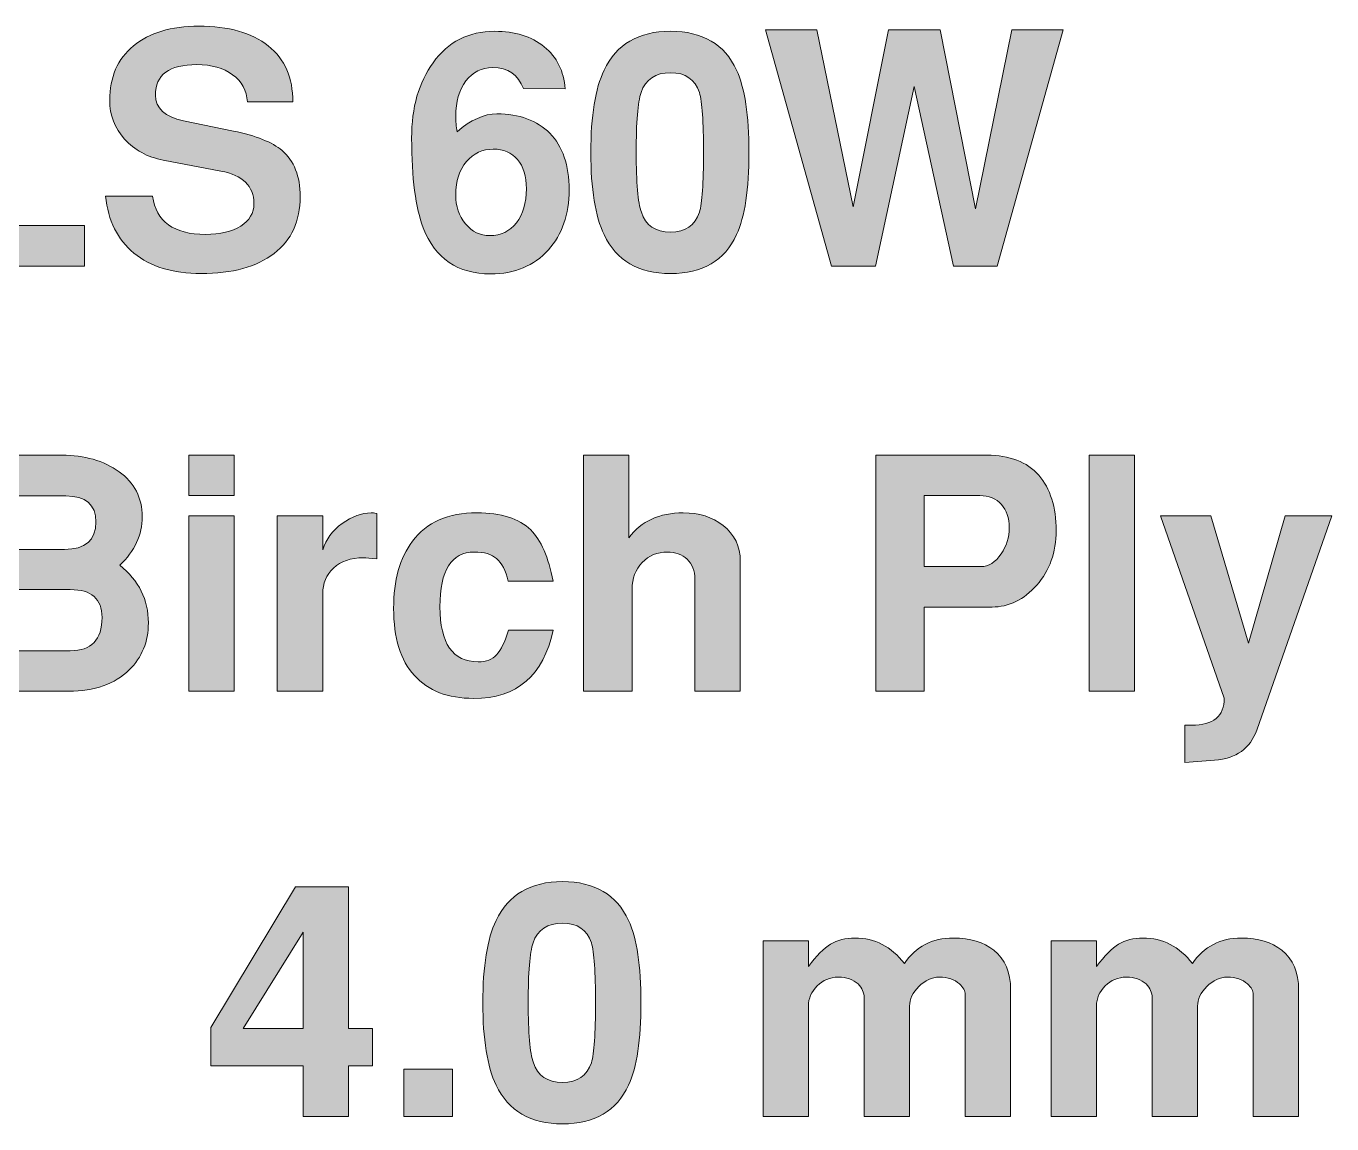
# Model space of a CAD drawing. Header units: inches. Extents: x 0.74 to 7.95, y -5.44 to -0.45.
# Drawn here: x 1.775 to 2.446, y -4.349 to -3.784 of the extents above; entities that cross this region are included whole.
import ezdxf

# ---------------------------------------------------------------- set-up
doc = ezdxf.new("R2010")
doc.units = ezdxf.units.IN
doc.header["$MEASUREMENT"] = 0
doc.layers.add('Layer 1', color=7, linetype='Continuous')

# ---------------------------------------------------------------- blocks, each defined once
blk = doc.blocks.new('block 16')
at = {"layer": 'Layer 1', "true_color": 0xed1f24}
h = blk.add_hatch(color=240, dxfattribs=at)
h.dxf.hatch_style = 2
edge = h.paths.add_edge_path()
edge.add_spline(control_points=[(1.83763, -4.09119), (1.83763, -4.10086), (1.83436, -4.10891), (1.8278, -4.11536), (1.82035, -4.12269), (1.80996, -4.12636), (1.79663, -4.12636), (1.79663, -4.12636), (1.74046, -4.12636), (1.74046, -4.12636), (1.74046, -4.12636), (1.74046, -4.00486), (1.74046, -4.00486), (1.74046, -4.00486), (1.79313, -4.00486), (1.79313, -4.00486), (1.8048, -4.00486), (1.8146, -4.00769), (1.82255, -4.01335), (1.83049, -4.01902), (1.83447, -4.02675), (1.83447, -4.03653), (1.83447, -4.04586), (1.83063, -4.05419), (1.82296, -4.06152), (1.83274, -4.0693), (1.83763, -4.07919), (1.83763, -4.09119)], knot_values=[0, 0, 0, 0, 1, 1, 1, 2, 2, 2, 3, 3, 3, 4, 4, 4, 5, 5, 5, 6, 6, 6, 7, 7, 7, 8, 8, 8, 9, 9, 9, 9], degree=3, periodic=1)
edge = h.paths.add_edge_path()
edge.add_spline(control_points=[(1.81064, -4.03919), (1.81064, -4.0303), (1.80547, -4.02586), (1.79513, -4.02586), (1.79513, -4.02586), (1.76547, -4.02586), (1.76547, -4.02586), (1.76547, -4.02586), (1.76547, -4.05336), (1.76547, -4.05336), (1.76547, -4.05336), (1.79447, -4.05336), (1.79447, -4.05336), (1.80524, -4.05336), (1.81064, -4.04864), (1.81064, -4.03919)], knot_values=[0, 0, 0, 0, 1, 1, 1, 2, 2, 2, 3, 3, 3, 4, 4, 4, 5, 5, 5, 5], degree=3, periodic=1)
edge = h.paths.add_edge_path()
edge.add_spline(control_points=[(1.8138, -4.08836), (1.8138, -4.0788), (1.80836, -4.07402), (1.79747, -4.07402), (1.79747, -4.07402), (1.76547, -4.07402), (1.76547, -4.07402), (1.76547, -4.07402), (1.76547, -4.10552), (1.76547, -4.10552), (1.76547, -4.10552), (1.79747, -4.10552), (1.79747, -4.10552), (1.80836, -4.10552), (1.8138, -4.0998), (1.8138, -4.08836)], knot_values=[0, 0, 0, 0, 1, 1, 1, 2, 2, 2, 3, 3, 3, 4, 4, 4, 5, 5, 5, 5], degree=3, periodic=1)
h = blk.add_hatch(color=240, dxfattribs=at)
h.dxf.hatch_style = 2
h.paths.add_polyline_path([(1.8818, -4.02569), (1.85847, -4.02569), (1.85847, -4.00486), (1.8818, -4.00486)])
h.paths.add_polyline_path([(1.8818, -4.12636), (1.85847, -4.12636), (1.85847, -4.03602), (1.8818, -4.03602)])
h = blk.add_hatch(color=240, dxfattribs=at)
h.dxf.hatch_style = 2
edge = h.paths.add_edge_path()
edge.add_spline(control_points=[(2.14213, -4.12636), (2.14213, -4.12636), (2.11879, -4.12636), (2.11879, -4.12636), (2.11879, -4.12636), (2.11879, -4.06873), (2.11879, -4.06873), (2.11879, -4.06438), (2.11747, -4.06095), (2.1148, -4.05845), (2.11213, -4.05594), (2.10874, -4.05469), (2.10463, -4.05469), (2.09941, -4.05469), (2.09507, -4.0565), (2.09163, -4.06012), (2.08819, -4.06374), (2.08647, -4.06828), (2.08647, -4.07374), (2.08647, -4.07374), (2.08647, -4.12636), (2.08647, -4.12636), (2.08647, -4.12636), (2.06146, -4.12636), (2.06146, -4.12636), (2.06146, -4.12636), (2.06146, -4.00486), (2.06146, -4.00486), (2.06146, -4.00486), (2.0848, -4.00486), (2.0848, -4.00486), (2.0848, -4.00486), (2.0848, -4.04736), (2.0848, -4.04736), (2.09113, -4.0388), (2.10046, -4.03453), (2.1128, -4.03453), (2.1209, -4.03453), (2.12774, -4.03669), (2.1333, -4.04102), (2.13919, -4.04569), (2.14213, -4.0518), (2.14213, -4.05935), (2.14213, -4.05935), (2.14213, -4.12636), (2.14213, -4.12636)], knot_values=[0, 0, 0, 0, 1, 1, 1, 2, 2, 2, 3, 3, 3, 4, 4, 4, 5, 5, 5, 6, 6, 6, 7, 7, 7, 8, 8, 8, 9, 9, 9, 10, 10, 10, 11, 11, 11, 12, 12, 12, 13, 13, 13, 14, 14, 14, 15, 15, 15, 15], degree=3, periodic=1)
h = blk.add_hatch(color=240, dxfattribs=at)
h.dxf.hatch_style = 2
edge = h.paths.add_edge_path()
edge.add_spline(control_points=[(2.30463, -4.04369), (2.30463, -4.05491), (2.3013, -4.06427), (2.29463, -4.07177), (2.28796, -4.07927), (2.2803, -4.08302), (2.27163, -4.08302), (2.27163, -4.08302), (2.2368, -4.08302), (2.2368, -4.08302), (2.2368, -4.08302), (2.2368, -4.12636), (2.2368, -4.12636), (2.2368, -4.12636), (2.2118, -4.12636), (2.2118, -4.12636), (2.2118, -4.12636), (2.2118, -4.00486), (2.2118, -4.00486), (2.2118, -4.00486), (2.26896, -4.00486), (2.26896, -4.00486), (2.28074, -4.00486), (2.28963, -4.0083), (2.29563, -4.01519), (2.30163, -4.02208), (2.30463, -4.03158), (2.30463, -4.04369)], knot_values=[0, 0, 0, 0, 1, 1, 1, 2, 2, 2, 3, 3, 3, 4, 4, 4, 5, 5, 5, 6, 6, 6, 7, 7, 7, 8, 8, 8, 9, 9, 9, 9], degree=3, periodic=1)
edge = h.paths.add_edge_path()
edge.add_spline(control_points=[(2.28046, -4.04219), (2.28046, -4.03719), (2.27913, -4.03319), (2.27646, -4.03019), (2.2738, -4.02719), (2.27007, -4.02569), (2.2653, -4.02569), (2.2653, -4.02569), (2.2368, -4.02569), (2.2368, -4.02569), (2.2368, -4.02569), (2.2368, -4.06219), (2.2368, -4.06219), (2.2368, -4.06219), (2.26596, -4.06219), (2.26596, -4.06219), (2.26997, -4.06219), (2.2734, -4.06002), (2.2763, -4.05569), (2.27907, -4.05169), (2.28046, -4.04719), (2.28046, -4.04219)], knot_values=[0, 0, 0, 0, 1, 1, 1, 2, 2, 2, 3, 3, 3, 4, 4, 4, 5, 5, 5, 6, 6, 6, 7, 7, 7, 7], degree=3, periodic=1)
h = blk.add_hatch(color=240, dxfattribs=at)
h.dxf.hatch_style = 2
h.paths.add_polyline_path([(2.34496, -4.12636), (2.32163, -4.12636), (2.32163, -4.00486), (2.34496, -4.00486)])
h = blk.add_hatch(color=240, dxfattribs=at)
h.dxf.hatch_style = 2
edge = h.paths.add_edge_path()
edge.add_spline(control_points=[(1.95513, -4.05819), (1.95202, -4.05785), (1.94974, -4.05769), (1.9483, -4.05769), (1.94175, -4.05769), (1.9366, -4.05944), (1.93288, -4.06294), (1.92916, -4.06644), (1.9273, -4.07086), (1.9273, -4.07619), (1.9273, -4.07619), (1.9273, -4.12636), (1.9273, -4.12636), (1.9273, -4.12636), (1.90396, -4.12636), (1.90396, -4.12636), (1.90396, -4.12636), (1.90396, -4.03602), (1.90396, -4.03602), (1.90396, -4.03602), (1.9273, -4.03602), (1.9273, -4.03602), (1.9273, -4.03602), (1.9273, -4.05352), (1.9273, -4.05352), (1.92897, -4.04819), (1.9323, -4.04369), (1.9373, -4.04003), (1.9423, -4.03636), (1.9473, -4.03453), (1.9523, -4.03453), (1.95285, -4.03453), (1.9538, -4.03463), (1.95513, -4.03486), (1.95513, -4.03486), (1.95513, -4.05819), (1.95513, -4.05819)], knot_values=[0, 0, 0, 0, 1, 1, 1, 2, 2, 2, 3, 3, 3, 4, 4, 4, 5, 5, 5, 6, 6, 6, 7, 7, 7, 8, 8, 8, 9, 9, 9, 10, 10, 10, 11, 11, 11, 12, 12, 12, 12], degree=3, periodic=1)
h = blk.add_hatch(color=240, dxfattribs=at)
h.dxf.hatch_style = 2
edge = h.paths.add_edge_path()
edge.add_spline(control_points=[(2.0458, -4.09486), (2.04091, -4.1183), (2.0273, -4.13003), (2.00496, -4.13003), (1.99174, -4.13003), (1.98157, -4.12611), (1.97447, -4.11827), (1.96735, -4.11044), (1.9638, -4.09891), (1.9638, -4.08369), (1.9638, -4.06925), (1.96702, -4.05775), (1.97346, -4.04919), (1.9808, -4.03942), (1.99186, -4.03453), (2.00663, -4.03453), (2.01908, -4.03453), (2.0283, -4.03747), (2.0343, -4.04336), (2.03963, -4.04858), (2.04346, -4.05736), (2.0458, -4.06969), (2.0458, -4.06969), (2.02273, -4.06969), (2.02273, -4.06969), (2.0214, -4.06418), (2.01942, -4.06031), (2.0168, -4.05806), (2.01418, -4.05581), (2.01036, -4.05469), (2.00535, -4.05469), (1.99354, -4.05469), (1.98763, -4.06411), (1.98763, -4.08294), (1.98763, -4.10177), (1.99421, -4.11119), (2.00736, -4.11119), (2.01137, -4.11119), (2.01451, -4.10997), (2.0168, -4.10752), (2.01908, -4.10508), (2.02112, -4.10086), (2.0229, -4.09486), (2.0229, -4.09486), (2.0458, -4.09486), (2.0458, -4.09486)], knot_values=[0, 0, 0, 0, 1, 1, 1, 2, 2, 2, 3, 3, 3, 4, 4, 4, 5, 5, 5, 6, 6, 6, 7, 7, 7, 8, 8, 8, 9, 9, 9, 10, 10, 10, 11, 11, 11, 12, 12, 12, 13, 13, 13, 14, 14, 14, 15, 15, 15, 15], degree=3, periodic=1)
h = blk.add_hatch(color=240, dxfattribs=at)
h.dxf.hatch_style = 2
edge = h.paths.add_edge_path()
edge.add_spline(control_points=[(2.44646, -4.03602), (2.44646, -4.03602), (2.4078, -4.14636), (2.4078, -4.14636), (2.40446, -4.1558), (2.39724, -4.16096), (2.38613, -4.16186), (2.38613, -4.16186), (2.3708, -4.16302), (2.3708, -4.16302), (2.3708, -4.16302), (2.3708, -4.14385), (2.3708, -4.14385), (2.3708, -4.14385), (2.37429, -4.14385), (2.37429, -4.14385), (2.38552, -4.14385), (2.39113, -4.13919), (2.39113, -4.12986), (2.39113, -4.12986), (2.3583, -4.03602), (2.3583, -4.03602), (2.3583, -4.03602), (2.38413, -4.03602), (2.38413, -4.03602), (2.38413, -4.03602), (2.40363, -4.10152), (2.40363, -4.10152), (2.40363, -4.10152), (2.42247, -4.03602), (2.42247, -4.03602), (2.42247, -4.03602), (2.44646, -4.03602), (2.44646, -4.03602)], knot_values=[0, 0, 0, 0, 1, 1, 1, 2, 2, 2, 3, 3, 3, 4, 4, 4, 5, 5, 5, 6, 6, 6, 7, 7, 7, 8, 8, 8, 9, 9, 9, 10, 10, 10, 11, 11, 11, 11], degree=3, periodic=1)
at = {"layer": 'Layer 1', "lineweight": 0}
for points in [[(1.8818, -4.02569), (1.85847, -4.02569), (1.85847, -4.00486), (1.8818, -4.00486), (1.8818, -4.02569)], [(2.34496, -4.12636), (2.32163, -4.12636), (2.32163, -4.00486), (2.34496, -4.00486), (2.34496, -4.12636)], [(1.8818, -4.12636), (1.85847, -4.12636), (1.85847, -4.03602), (1.8818, -4.03602), (1.8818, -4.12636)]]:
    blk.add_lwpolyline(points, dxfattribs=at)
for points, knots in [([(1.83763, -4.09119), (1.83763, -4.10086), (1.83436, -4.10891), (1.8278, -4.11536), (1.82035, -4.12269), (1.80996, -4.12636), (1.79663, -4.12636), (1.79663, -4.12636), (1.74046, -4.12636), (1.74046, -4.12636), (1.74046, -4.12636), (1.74046, -4.00486), (1.74046, -4.00486), (1.74046, -4.00486), (1.79313, -4.00486), (1.79313, -4.00486), (1.8048, -4.00486), (1.8146, -4.00769), (1.82255, -4.01335), (1.83049, -4.01902), (1.83447, -4.02675), (1.83447, -4.03653), (1.83447, -4.04586), (1.83063, -4.05419), (1.82296, -4.06152), (1.83274, -4.0693), (1.83763, -4.07919), (1.83763, -4.09119)], [0, 0, 0, 0, 1, 1, 1, 2, 2, 2, 3, 3, 3, 4, 4, 4, 5, 5, 5, 6, 6, 6, 7, 7, 7, 8, 8, 8, 9, 9, 9, 9]), ([(2.14213, -4.12636), (2.14213, -4.12636), (2.11879, -4.12636), (2.11879, -4.12636), (2.11879, -4.12636), (2.11879, -4.06873), (2.11879, -4.06873), (2.11879, -4.06438), (2.11747, -4.06095), (2.1148, -4.05845), (2.11213, -4.05594), (2.10874, -4.05469), (2.10463, -4.05469), (2.09941, -4.05469), (2.09507, -4.0565), (2.09163, -4.06012), (2.08819, -4.06374), (2.08647, -4.06828), (2.08647, -4.07374), (2.08647, -4.07374), (2.08647, -4.12636), (2.08647, -4.12636), (2.08647, -4.12636), (2.06146, -4.12636), (2.06146, -4.12636), (2.06146, -4.12636), (2.06146, -4.00486), (2.06146, -4.00486), (2.06146, -4.00486), (2.0848, -4.00486), (2.0848, -4.00486), (2.0848, -4.00486), (2.0848, -4.04736), (2.0848, -4.04736), (2.09113, -4.0388), (2.10046, -4.03453), (2.1128, -4.03453), (2.1209, -4.03453), (2.12774, -4.03669), (2.1333, -4.04102), (2.13919, -4.04569), (2.14213, -4.0518), (2.14213, -4.05935), (2.14213, -4.05935), (2.14213, -4.12636), (2.14213, -4.12636)], [0, 0, 0, 0, 1, 1, 1, 2, 2, 2, 3, 3, 3, 4, 4, 4, 5, 5, 5, 6, 6, 6, 7, 7, 7, 8, 8, 8, 9, 9, 9, 10, 10, 10, 11, 11, 11, 12, 12, 12, 13, 13, 13, 14, 14, 14, 15, 15, 15, 15]), ([(2.30463, -4.04369), (2.30463, -4.05491), (2.3013, -4.06427), (2.29463, -4.07177), (2.28796, -4.07927), (2.2803, -4.08302), (2.27163, -4.08302), (2.27163, -4.08302), (2.2368, -4.08302), (2.2368, -4.08302), (2.2368, -4.08302), (2.2368, -4.12636), (2.2368, -4.12636), (2.2368, -4.12636), (2.2118, -4.12636), (2.2118, -4.12636), (2.2118, -4.12636), (2.2118, -4.00486), (2.2118, -4.00486), (2.2118, -4.00486), (2.26896, -4.00486), (2.26896, -4.00486), (2.28074, -4.00486), (2.28963, -4.0083), (2.29563, -4.01519), (2.30163, -4.02208), (2.30463, -4.03158), (2.30463, -4.04369)], [0, 0, 0, 0, 1, 1, 1, 2, 2, 2, 3, 3, 3, 4, 4, 4, 5, 5, 5, 6, 6, 6, 7, 7, 7, 8, 8, 8, 9, 9, 9, 9]), ([(1.81064, -4.03919), (1.81064, -4.0303), (1.80547, -4.02586), (1.79513, -4.02586), (1.79513, -4.02586), (1.76547, -4.02586), (1.76547, -4.02586), (1.76547, -4.02586), (1.76547, -4.05336), (1.76547, -4.05336), (1.76547, -4.05336), (1.79447, -4.05336), (1.79447, -4.05336), (1.80524, -4.05336), (1.81064, -4.04864), (1.81064, -4.03919)], [0, 0, 0, 0, 1, 1, 1, 2, 2, 2, 3, 3, 3, 4, 4, 4, 5, 5, 5, 5]), ([(2.28046, -4.04219), (2.28046, -4.03719), (2.27913, -4.03319), (2.27646, -4.03019), (2.2738, -4.02719), (2.27007, -4.02569), (2.2653, -4.02569), (2.2653, -4.02569), (2.2368, -4.02569), (2.2368, -4.02569), (2.2368, -4.02569), (2.2368, -4.06219), (2.2368, -4.06219), (2.2368, -4.06219), (2.26596, -4.06219), (2.26596, -4.06219), (2.26997, -4.06219), (2.2734, -4.06002), (2.2763, -4.05569), (2.27907, -4.05169), (2.28046, -4.04719), (2.28046, -4.04219)], [0, 0, 0, 0, 1, 1, 1, 2, 2, 2, 3, 3, 3, 4, 4, 4, 5, 5, 5, 6, 6, 6, 7, 7, 7, 7]), ([(1.95513, -4.05819), (1.95202, -4.05785), (1.94974, -4.05769), (1.9483, -4.05769), (1.94175, -4.05769), (1.9366, -4.05944), (1.93288, -4.06294), (1.92916, -4.06644), (1.9273, -4.07086), (1.9273, -4.07619), (1.9273, -4.07619), (1.9273, -4.12636), (1.9273, -4.12636), (1.9273, -4.12636), (1.90396, -4.12636), (1.90396, -4.12636), (1.90396, -4.12636), (1.90396, -4.03602), (1.90396, -4.03602), (1.90396, -4.03602), (1.9273, -4.03602), (1.9273, -4.03602), (1.9273, -4.03602), (1.9273, -4.05352), (1.9273, -4.05352), (1.92897, -4.04819), (1.9323, -4.04369), (1.9373, -4.04003), (1.9423, -4.03636), (1.9473, -4.03453), (1.9523, -4.03453), (1.95285, -4.03453), (1.9538, -4.03463), (1.95513, -4.03486), (1.95513, -4.03486), (1.95513, -4.05819), (1.95513, -4.05819)], [0, 0, 0, 0, 1, 1, 1, 2, 2, 2, 3, 3, 3, 4, 4, 4, 5, 5, 5, 6, 6, 6, 7, 7, 7, 8, 8, 8, 9, 9, 9, 10, 10, 10, 11, 11, 11, 12, 12, 12, 12]), ([(2.0458, -4.09486), (2.04091, -4.1183), (2.0273, -4.13003), (2.00496, -4.13003), (1.99174, -4.13003), (1.98157, -4.12611), (1.97447, -4.11827), (1.96735, -4.11044), (1.9638, -4.09891), (1.9638, -4.08369), (1.9638, -4.06925), (1.96702, -4.05775), (1.97346, -4.04919), (1.9808, -4.03942), (1.99186, -4.03453), (2.00663, -4.03453), (2.01908, -4.03453), (2.0283, -4.03747), (2.0343, -4.04336), (2.03963, -4.04858), (2.04346, -4.05736), (2.0458, -4.06969), (2.0458, -4.06969), (2.02273, -4.06969), (2.02273, -4.06969), (2.0214, -4.06418), (2.01942, -4.06031), (2.0168, -4.05806), (2.01418, -4.05581), (2.01036, -4.05469), (2.00535, -4.05469), (1.99354, -4.05469), (1.98763, -4.06411), (1.98763, -4.08294), (1.98763, -4.10177), (1.99421, -4.11119), (2.00736, -4.11119), (2.01137, -4.11119), (2.01451, -4.10997), (2.0168, -4.10752), (2.01908, -4.10508), (2.02112, -4.10086), (2.0229, -4.09486), (2.0229, -4.09486), (2.0458, -4.09486), (2.0458, -4.09486)], [0, 0, 0, 0, 1, 1, 1, 2, 2, 2, 3, 3, 3, 4, 4, 4, 5, 5, 5, 6, 6, 6, 7, 7, 7, 8, 8, 8, 9, 9, 9, 10, 10, 10, 11, 11, 11, 12, 12, 12, 13, 13, 13, 14, 14, 14, 15, 15, 15, 15]), ([(2.44646, -4.03602), (2.44646, -4.03602), (2.4078, -4.14636), (2.4078, -4.14636), (2.40446, -4.1558), (2.39724, -4.16096), (2.38613, -4.16186), (2.38613, -4.16186), (2.3708, -4.16302), (2.3708, -4.16302), (2.3708, -4.16302), (2.3708, -4.14385), (2.3708, -4.14385), (2.3708, -4.14385), (2.37429, -4.14385), (2.37429, -4.14385), (2.38552, -4.14385), (2.39113, -4.13919), (2.39113, -4.12986), (2.39113, -4.12986), (2.3583, -4.03602), (2.3583, -4.03602), (2.3583, -4.03602), (2.38413, -4.03602), (2.38413, -4.03602), (2.38413, -4.03602), (2.40363, -4.10152), (2.40363, -4.10152), (2.40363, -4.10152), (2.42247, -4.03602), (2.42247, -4.03602), (2.42247, -4.03602), (2.44646, -4.03602), (2.44646, -4.03602)], [0, 0, 0, 0, 1, 1, 1, 2, 2, 2, 3, 3, 3, 4, 4, 4, 5, 5, 5, 6, 6, 6, 7, 7, 7, 8, 8, 8, 9, 9, 9, 10, 10, 10, 11, 11, 11, 11]), ([(1.8138, -4.08836), (1.8138, -4.0788), (1.80836, -4.07402), (1.79747, -4.07402), (1.79747, -4.07402), (1.76547, -4.07402), (1.76547, -4.07402), (1.76547, -4.07402), (1.76547, -4.10552), (1.76547, -4.10552), (1.76547, -4.10552), (1.79747, -4.10552), (1.79747, -4.10552), (1.80836, -4.10552), (1.8138, -4.0998), (1.8138, -4.08836)], [0, 0, 0, 0, 1, 1, 1, 2, 2, 2, 3, 3, 3, 4, 4, 4, 5, 5, 5, 5])]:
    blk.add_open_spline(points, degree=3, knots=knots, dxfattribs=at)
blk = doc.blocks.new('block 14')
at = {"layer": 'Layer 1'}
blk.add_blockref('block 16', (0, 0), dxfattribs=at)
blk = doc.blocks.new('block 19')
at = {"layer": 'Layer 1', "true_color": 0xed1f24}
h = blk.add_hatch(color=240, dxfattribs=at)
h.dxf.hatch_style = 2
edge = h.paths.add_edge_path()
edge.add_spline(control_points=[(2.09102, -4.28666), (2.09102, -4.30566), (2.08891, -4.31977), (2.08468, -4.32899), (2.07846, -4.34233), (2.06713, -4.34899), (2.05069, -4.34899), (2.03424, -4.34899), (2.02285, -4.34233), (2.01652, -4.32899), (2.01196, -4.31955), (2.00968, -4.30544), (2.00968, -4.28666), (2.00968, -4.26788), (2.01196, -4.25377), (2.01652, -4.24433), (2.02285, -4.23099), (2.03424, -4.22432), (2.05069, -4.22432), (2.06713, -4.22432), (2.07846, -4.23099), (2.08468, -4.24433), (2.08891, -4.25355), (2.09102, -4.26766), (2.09102, -4.28666)], knot_values=[0, 0, 0, 0, 1, 1, 1, 2, 2, 2, 3, 3, 3, 4, 4, 4, 5, 5, 5, 6, 6, 6, 7, 7, 7, 8, 8, 8, 8], degree=3, periodic=1)
edge = h.paths.add_edge_path()
edge.add_spline(control_points=[(2.06769, -4.28666), (2.06769, -4.27089), (2.06696, -4.26061), (2.06552, -4.25583), (2.06329, -4.24905), (2.05835, -4.24566), (2.05069, -4.24566), (2.04291, -4.24566), (2.03786, -4.24905), (2.03552, -4.25583), (2.03385, -4.26083), (2.03302, -4.2711), (2.03302, -4.28666), (2.03302, -4.30222), (2.03391, -4.31249), (2.03569, -4.31749), (2.03791, -4.32427), (2.04291, -4.32766), (2.05069, -4.32766), (2.05835, -4.32766), (2.06329, -4.32427), (2.06552, -4.31749), (2.06696, -4.31272), (2.06769, -4.30244), (2.06769, -4.28666)], knot_values=[0, 0, 0, 0, 1, 1, 1, 2, 2, 2, 3, 3, 3, 4, 4, 4, 5, 5, 5, 6, 6, 6, 7, 7, 7, 8, 8, 8, 8], degree=3, periodic=1)
h = blk.add_hatch(color=240, dxfattribs=at)
h.dxf.hatch_style = 2
h.paths.add_polyline_path([(1.95285, -4.31916), (1.94052, -4.31916), (1.94052, -4.34516), (1.91719, -4.34516), (1.91719, -4.31916), (1.86985, -4.31916), (1.86985, -4.29933), (1.91336, -4.227), (1.94052, -4.227), (1.94052, -4.29983), (1.95285, -4.29983)])
h.paths.add_polyline_path([(1.91719, -4.29983), (1.91719, -4.25037), (1.88647, -4.29983)])
h = blk.add_hatch(color=240, dxfattribs=at)
h.dxf.hatch_style = 2
edge = h.paths.add_edge_path()
edge.add_spline(control_points=[(2.28119, -4.34516), (2.28119, -4.34516), (2.25786, -4.34516), (2.25786, -4.34516), (2.25786, -4.34516), (2.25786, -4.28247), (2.25786, -4.28247), (2.25786, -4.28059), (2.25686, -4.27876), (2.25486, -4.27698), (2.2523, -4.27466), (2.24885, -4.27349), (2.24452, -4.27349), (2.24074, -4.27349), (2.23724, -4.27507), (2.23402, -4.27823), (2.2308, -4.28139), (2.22919, -4.2848), (2.22919, -4.28846), (2.22919, -4.28846), (2.22919, -4.34516), (2.22919, -4.34516), (2.22919, -4.34516), (2.20586, -4.34516), (2.20586, -4.34516), (2.20586, -4.34516), (2.20586, -4.28416), (2.20586, -4.28416), (2.20586, -4.28139), (2.2048, -4.27899), (2.20269, -4.27699), (2.20024, -4.27466), (2.19686, -4.27349), (2.19253, -4.27349), (2.1883, -4.27349), (2.18469, -4.275), (2.18169, -4.27799), (2.17869, -4.28099), (2.17719, -4.28444), (2.17719, -4.28833), (2.17719, -4.28833), (2.17719, -4.34516), (2.17719, -4.34516), (2.17719, -4.34516), (2.15386, -4.34516), (2.15386, -4.34516), (2.15386, -4.34516), (2.15386, -4.25483), (2.15386, -4.25483), (2.15386, -4.25483), (2.17719, -4.25483), (2.17719, -4.25483), (2.17719, -4.25483), (2.17719, -4.26799), (2.17719, -4.26799), (2.1813, -4.26244), (2.18511, -4.25861), (2.18861, -4.2565), (2.1921, -4.25439), (2.19625, -4.25333), (2.20102, -4.25333), (2.21136, -4.25333), (2.21986, -4.25772), (2.22652, -4.26649), (2.23252, -4.25772), (2.24091, -4.25333), (2.25169, -4.25333), (2.26046, -4.25333), (2.26741, -4.25544), (2.27252, -4.25966), (2.2783, -4.26422), (2.28119, -4.271), (2.28119, -4.28), (2.28119, -4.28), (2.28119, -4.34516), (2.28119, -4.34516)], knot_values=[0, 0, 0, 0, 1, 1, 1, 2, 2, 2, 3, 3, 3, 4, 4, 4, 5, 5, 5, 6, 6, 6, 7, 7, 7, 8, 8, 8, 9, 9, 9, 10, 10, 10, 11, 11, 11, 12, 12, 12, 13, 13, 13, 14, 14, 14, 15, 15, 15, 16, 16, 16, 17, 17, 17, 18, 18, 18, 19, 19, 19, 20, 20, 20, 21, 21, 21, 22, 22, 22, 23, 23, 23, 24, 24, 24, 25, 25, 25, 25], degree=3, periodic=1)
h = blk.add_hatch(color=240, dxfattribs=at)
h.dxf.hatch_style = 2
edge = h.paths.add_edge_path()
edge.add_spline(control_points=[(2.42936, -4.34516), (2.42936, -4.34516), (2.40603, -4.34516), (2.40603, -4.34516), (2.40603, -4.34516), (2.40603, -4.28247), (2.40603, -4.28247), (2.40603, -4.28059), (2.40502, -4.27876), (2.40302, -4.27698), (2.40047, -4.27466), (2.39702, -4.27349), (2.39269, -4.27349), (2.38891, -4.27349), (2.38541, -4.27507), (2.38219, -4.27823), (2.37897, -4.28139), (2.37735, -4.2848), (2.37735, -4.28846), (2.37735, -4.28846), (2.37735, -4.34516), (2.37735, -4.34516), (2.37735, -4.34516), (2.35402, -4.34516), (2.35402, -4.34516), (2.35402, -4.34516), (2.35402, -4.28416), (2.35402, -4.28416), (2.35402, -4.28139), (2.35297, -4.27899), (2.35086, -4.27699), (2.34841, -4.27466), (2.34502, -4.27349), (2.34069, -4.27349), (2.33647, -4.27349), (2.33286, -4.275), (2.32985, -4.27799), (2.32686, -4.28099), (2.32536, -4.28444), (2.32536, -4.28833), (2.32536, -4.28833), (2.32536, -4.34516), (2.32536, -4.34516), (2.32536, -4.34516), (2.30202, -4.34516), (2.30202, -4.34516), (2.30202, -4.34516), (2.30202, -4.25483), (2.30202, -4.25483), (2.30202, -4.25483), (2.32536, -4.25483), (2.32536, -4.25483), (2.32536, -4.25483), (2.32536, -4.26799), (2.32536, -4.26799), (2.32947, -4.26244), (2.33327, -4.25861), (2.33677, -4.2565), (2.34027, -4.25439), (2.34441, -4.25333), (2.34919, -4.25333), (2.35952, -4.25333), (2.36802, -4.25772), (2.37469, -4.26649), (2.38069, -4.25772), (2.38908, -4.25333), (2.39985, -4.25333), (2.40863, -4.25333), (2.41557, -4.25544), (2.42069, -4.25966), (2.42647, -4.26422), (2.42936, -4.271), (2.42936, -4.28), (2.42936, -4.28), (2.42936, -4.34516), (2.42936, -4.34516)], knot_values=[0, 0, 0, 0, 1, 1, 1, 2, 2, 2, 3, 3, 3, 4, 4, 4, 5, 5, 5, 6, 6, 6, 7, 7, 7, 8, 8, 8, 9, 9, 9, 10, 10, 10, 11, 11, 11, 12, 12, 12, 13, 13, 13, 14, 14, 14, 15, 15, 15, 16, 16, 16, 17, 17, 17, 18, 18, 18, 19, 19, 19, 20, 20, 20, 21, 21, 21, 22, 22, 22, 23, 23, 23, 24, 24, 24, 25, 25, 25, 25], degree=3, periodic=1)
h = blk.add_hatch(color=240, dxfattribs=at)
h.dxf.hatch_style = 2
h.paths.add_polyline_path([(1.99402, -4.34516), (1.96902, -4.34516), (1.96902, -4.32083), (1.99402, -4.32083)])
at = {"layer": 'Layer 1', "lineweight": 0}
for points in [[(1.95285, -4.31916), (1.94052, -4.31916), (1.94052, -4.34516), (1.91719, -4.34516), (1.91719, -4.31916), (1.86985, -4.31916), (1.86985, -4.29933), (1.91336, -4.227), (1.94052, -4.227), (1.94052, -4.29983), (1.95285, -4.29983), (1.95285, -4.31916)], [(1.91719, -4.29983), (1.91719, -4.25037), (1.88647, -4.29983), (1.91719, -4.29983)], [(1.99402, -4.34516), (1.96902, -4.34516), (1.96902, -4.32083), (1.99402, -4.32083), (1.99402, -4.34516)]]:
    blk.add_lwpolyline(points, dxfattribs=at)
for points, knots in [([(2.09102, -4.28666), (2.09102, -4.30566), (2.08891, -4.31977), (2.08468, -4.32899), (2.07846, -4.34233), (2.06713, -4.34899), (2.05069, -4.34899), (2.03424, -4.34899), (2.02285, -4.34233), (2.01652, -4.32899), (2.01196, -4.31955), (2.00968, -4.30544), (2.00968, -4.28666), (2.00968, -4.26788), (2.01196, -4.25377), (2.01652, -4.24433), (2.02285, -4.23099), (2.03424, -4.22432), (2.05069, -4.22432), (2.06713, -4.22432), (2.07846, -4.23099), (2.08468, -4.24433), (2.08891, -4.25355), (2.09102, -4.26766), (2.09102, -4.28666)], [0, 0, 0, 0, 1, 1, 1, 2, 2, 2, 3, 3, 3, 4, 4, 4, 5, 5, 5, 6, 6, 6, 7, 7, 7, 8, 8, 8, 8]), ([(2.06769, -4.28666), (2.06769, -4.27089), (2.06696, -4.26061), (2.06552, -4.25583), (2.06329, -4.24905), (2.05835, -4.24566), (2.05069, -4.24566), (2.04291, -4.24566), (2.03786, -4.24905), (2.03552, -4.25583), (2.03385, -4.26083), (2.03302, -4.2711), (2.03302, -4.28666), (2.03302, -4.30222), (2.03391, -4.31249), (2.03569, -4.31749), (2.03791, -4.32427), (2.04291, -4.32766), (2.05069, -4.32766), (2.05835, -4.32766), (2.06329, -4.32427), (2.06552, -4.31749), (2.06696, -4.31272), (2.06769, -4.30244), (2.06769, -4.28666)], [0, 0, 0, 0, 1, 1, 1, 2, 2, 2, 3, 3, 3, 4, 4, 4, 5, 5, 5, 6, 6, 6, 7, 7, 7, 8, 8, 8, 8]), ([(2.28119, -4.34516), (2.28119, -4.34516), (2.25786, -4.34516), (2.25786, -4.34516), (2.25786, -4.34516), (2.25786, -4.28247), (2.25786, -4.28247), (2.25786, -4.28059), (2.25686, -4.27876), (2.25486, -4.27698), (2.2523, -4.27466), (2.24885, -4.27349), (2.24452, -4.27349), (2.24074, -4.27349), (2.23724, -4.27507), (2.23402, -4.27823), (2.2308, -4.28139), (2.22919, -4.2848), (2.22919, -4.28846), (2.22919, -4.28846), (2.22919, -4.34516), (2.22919, -4.34516), (2.22919, -4.34516), (2.20586, -4.34516), (2.20586, -4.34516), (2.20586, -4.34516), (2.20586, -4.28416), (2.20586, -4.28416), (2.20586, -4.28139), (2.2048, -4.27899), (2.20269, -4.27699), (2.20024, -4.27466), (2.19686, -4.27349), (2.19253, -4.27349), (2.1883, -4.27349), (2.18469, -4.275), (2.18169, -4.27799), (2.17869, -4.28099), (2.17719, -4.28444), (2.17719, -4.28833), (2.17719, -4.28833), (2.17719, -4.34516), (2.17719, -4.34516), (2.17719, -4.34516), (2.15386, -4.34516), (2.15386, -4.34516), (2.15386, -4.34516), (2.15386, -4.25483), (2.15386, -4.25483), (2.15386, -4.25483), (2.17719, -4.25483), (2.17719, -4.25483), (2.17719, -4.25483), (2.17719, -4.26799), (2.17719, -4.26799), (2.1813, -4.26244), (2.18511, -4.25861), (2.18861, -4.2565), (2.1921, -4.25439), (2.19625, -4.25333), (2.20102, -4.25333), (2.21136, -4.25333), (2.21986, -4.25772), (2.22652, -4.26649), (2.23252, -4.25772), (2.24091, -4.25333), (2.25169, -4.25333), (2.26046, -4.25333), (2.26741, -4.25544), (2.27252, -4.25966), (2.2783, -4.26422), (2.28119, -4.271), (2.28119, -4.28), (2.28119, -4.28), (2.28119, -4.34516), (2.28119, -4.34516)], [0, 0, 0, 0, 1, 1, 1, 2, 2, 2, 3, 3, 3, 4, 4, 4, 5, 5, 5, 6, 6, 6, 7, 7, 7, 8, 8, 8, 9, 9, 9, 10, 10, 10, 11, 11, 11, 12, 12, 12, 13, 13, 13, 14, 14, 14, 15, 15, 15, 16, 16, 16, 17, 17, 17, 18, 18, 18, 19, 19, 19, 20, 20, 20, 21, 21, 21, 22, 22, 22, 23, 23, 23, 24, 24, 24, 25, 25, 25, 25]), ([(2.42936, -4.34516), (2.42936, -4.34516), (2.40603, -4.34516), (2.40603, -4.34516), (2.40603, -4.34516), (2.40603, -4.28247), (2.40603, -4.28247), (2.40603, -4.28059), (2.40502, -4.27876), (2.40302, -4.27698), (2.40047, -4.27466), (2.39702, -4.27349), (2.39269, -4.27349), (2.38891, -4.27349), (2.38541, -4.27507), (2.38219, -4.27823), (2.37897, -4.28139), (2.37735, -4.2848), (2.37735, -4.28846), (2.37735, -4.28846), (2.37735, -4.34516), (2.37735, -4.34516), (2.37735, -4.34516), (2.35402, -4.34516), (2.35402, -4.34516), (2.35402, -4.34516), (2.35402, -4.28416), (2.35402, -4.28416), (2.35402, -4.28139), (2.35297, -4.27899), (2.35086, -4.27699), (2.34841, -4.27466), (2.34502, -4.27349), (2.34069, -4.27349), (2.33647, -4.27349), (2.33286, -4.275), (2.32985, -4.27799), (2.32686, -4.28099), (2.32536, -4.28444), (2.32536, -4.28833), (2.32536, -4.28833), (2.32536, -4.34516), (2.32536, -4.34516), (2.32536, -4.34516), (2.30202, -4.34516), (2.30202, -4.34516), (2.30202, -4.34516), (2.30202, -4.25483), (2.30202, -4.25483), (2.30202, -4.25483), (2.32536, -4.25483), (2.32536, -4.25483), (2.32536, -4.25483), (2.32536, -4.26799), (2.32536, -4.26799), (2.32947, -4.26244), (2.33327, -4.25861), (2.33677, -4.2565), (2.34027, -4.25439), (2.34441, -4.25333), (2.34919, -4.25333), (2.35952, -4.25333), (2.36802, -4.25772), (2.37469, -4.26649), (2.38069, -4.25772), (2.38908, -4.25333), (2.39985, -4.25333), (2.40863, -4.25333), (2.41557, -4.25544), (2.42069, -4.25966), (2.42647, -4.26422), (2.42936, -4.271), (2.42936, -4.28), (2.42936, -4.28), (2.42936, -4.34516), (2.42936, -4.34516)], [0, 0, 0, 0, 1, 1, 1, 2, 2, 2, 3, 3, 3, 4, 4, 4, 5, 5, 5, 6, 6, 6, 7, 7, 7, 8, 8, 8, 9, 9, 9, 10, 10, 10, 11, 11, 11, 12, 12, 12, 13, 13, 13, 14, 14, 14, 15, 15, 15, 16, 16, 16, 17, 17, 17, 18, 18, 18, 19, 19, 19, 20, 20, 20, 21, 21, 21, 22, 22, 22, 23, 23, 23, 24, 24, 24, 25, 25, 25, 25])]:
    blk.add_open_spline(points, degree=3, knots=knots, dxfattribs=at)
blk = doc.blocks.new('block 17')
at = {"layer": 'Layer 1'}
blk.add_blockref('block 19', (0, 0), dxfattribs=at)
blk = doc.blocks.new('block 22')
at = {"layer": 'Layer 1', "true_color": 0xed1f24}
h = blk.add_hatch(color=240, dxfattribs=at)
h.dxf.hatch_style = 2
h.paths.add_polyline_path([(1.80475, -3.90755), (1.72158, -3.90755), (1.72158, -3.78605), (1.74658, -3.78605), (1.74658, -3.88672), (1.80475, -3.88672)])
h = blk.add_hatch(color=240, dxfattribs=at)
h.dxf.hatch_style = 2
edge = h.paths.add_edge_path()
edge.add_spline(control_points=[(1.91574, -3.87172), (1.91574, -3.88439), (1.91126, -3.89417), (1.90232, -3.90106), (1.89338, -3.90794), (1.88085, -3.91138), (1.86474, -3.91138), (1.85018, -3.91138), (1.83868, -3.90788), (1.83024, -3.90089), (1.82179, -3.89389), (1.81691, -3.88411), (1.81557, -3.87155), (1.81557, -3.87155), (1.83979, -3.87155), (1.83979, -3.87155), (1.84157, -3.88466), (1.85065, -3.89122), (1.86702, -3.89122), (1.87459, -3.89122), (1.88063, -3.8898), (1.88514, -3.88696), (1.88965, -3.88412), (1.89191, -3.88026), (1.89191, -3.87536), (1.89191, -3.86634), (1.88624, -3.86078), (1.87492, -3.85866), (1.87492, -3.85866), (1.84525, -3.85301), (1.84525, -3.85301), (1.83713, -3.85145), (1.83052, -3.84785), (1.82541, -3.84218), (1.82029, -3.83652), (1.81774, -3.82985), (1.81774, -3.8222), (1.81774, -3.81032), (1.82182, -3.80098), (1.82999, -3.79422), (1.83816, -3.78744), (1.84934, -3.78405), (1.86357, -3.78405), (1.87891, -3.78405), (1.89082, -3.78744), (1.89932, -3.79422), (1.90782, -3.801), (1.91201, -3.81061), (1.91191, -3.82305), (1.91191, -3.82305), (1.88857, -3.82305), (1.88857, -3.82305), (1.88824, -3.81717), (1.88571, -3.8125), (1.88099, -3.80905), (1.87627, -3.80561), (1.87012, -3.80389), (1.86257, -3.80389), (1.84835, -3.80389), (1.84124, -3.80911), (1.84124, -3.81955), (1.84124, -3.82633), (1.84607, -3.83072), (1.85574, -3.83272), (1.85574, -3.83272), (1.88141, -3.83805), (1.88141, -3.83805), (1.89307, -3.84049), (1.90141, -3.84383), (1.90641, -3.84805), (1.91262, -3.85339), (1.91574, -3.86127), (1.91574, -3.87172)], knot_values=[0, 0, 0, 0, 1, 1, 1, 2, 2, 2, 3, 3, 3, 4, 4, 4, 5, 5, 5, 6, 6, 6, 7, 7, 7, 8, 8, 8, 9, 9, 9, 10, 10, 10, 11, 11, 11, 12, 12, 12, 13, 13, 13, 14, 14, 14, 15, 15, 15, 16, 16, 16, 17, 17, 17, 18, 18, 18, 19, 19, 19, 20, 20, 20, 21, 21, 21, 22, 22, 22, 23, 23, 23, 24, 24, 24, 24], degree=3, periodic=1)
h = blk.add_hatch(color=240, dxfattribs=at)
h.dxf.hatch_style = 2
edge = h.paths.add_edge_path()
edge.add_spline(control_points=[(2.05407, -3.86839), (2.05407, -3.88094), (2.05051, -3.89122), (2.0434, -3.89922), (2.03596, -3.90744), (2.02607, -3.91155), (2.01374, -3.91155), (1.99674, -3.91155), (1.98518, -3.90367), (1.97907, -3.88789), (1.97507, -3.87767), (1.97307, -3.86228), (1.97307, -3.84172), (1.97307, -3.82594), (1.97674, -3.813), (1.98407, -3.80288), (1.99185, -3.79211), (2.0024, -3.78672), (2.01573, -3.78672), (2.02618, -3.78672), (2.03468, -3.78937), (2.04124, -3.79468), (2.04779, -3.79999), (2.05141, -3.80722), (2.05207, -3.81639), (2.05207, -3.81639), (2.03057, -3.81622), (2.03057, -3.81622), (2.02791, -3.809), (2.02262, -3.80539), (2.01474, -3.80539), (2.00907, -3.80539), (2.00449, -3.80769), (2.00098, -3.8123), (1.99748, -3.81691), (1.99573, -3.82294), (1.99573, -3.83038), (1.99573, -3.83294), (1.99596, -3.83561), (1.99641, -3.83839), (2.00351, -3.83228), (2.01035, -3.82922), (2.0169, -3.82922), (2.02846, -3.82922), (2.03754, -3.83255), (2.04416, -3.83922), (2.05076, -3.84589), (2.05407, -3.85561), (2.05407, -3.86839)], knot_values=[0, 0, 0, 0, 1, 1, 1, 2, 2, 2, 3, 3, 3, 4, 4, 4, 5, 5, 5, 6, 6, 6, 7, 7, 7, 8, 8, 8, 9, 9, 9, 10, 10, 10, 11, 11, 11, 12, 12, 12, 13, 13, 13, 14, 14, 14, 15, 15, 15, 16, 16, 16, 16], degree=3, periodic=1)
edge = h.paths.add_edge_path()
edge.add_spline(control_points=[(2.03207, -3.86772), (2.03207, -3.86127), (2.03055, -3.85628), (2.02753, -3.85272), (2.0245, -3.84916), (2.02035, -3.84738), (2.01506, -3.84738), (2.00956, -3.84738), (2.00496, -3.84953), (2.00127, -3.8538), (1.99758, -3.85808), (1.99573, -3.86378), (1.99573, -3.87088), (1.99573, -3.87678), (1.99742, -3.88175), (2.00077, -3.8858), (2.00413, -3.88986), (2.00829, -3.89189), (2.01324, -3.89189), (2.01897, -3.89189), (2.02354, -3.88966), (2.02695, -3.88522), (2.03036, -3.88078), (2.03207, -3.87495), (2.03207, -3.86772)], knot_values=[0, 0, 0, 0, 1, 1, 1, 2, 2, 2, 3, 3, 3, 4, 4, 4, 5, 5, 5, 6, 6, 6, 7, 7, 7, 8, 8, 8, 8], degree=3, periodic=1)
h = blk.add_hatch(color=240, dxfattribs=at)
h.dxf.hatch_style = 2
edge = h.paths.add_edge_path()
edge.add_spline(control_points=[(2.14657, -3.84905), (2.14657, -3.86805), (2.14446, -3.88216), (2.14024, -3.89138), (2.13402, -3.90472), (2.12269, -3.91138), (2.10624, -3.91138), (2.0898, -3.91138), (2.07841, -3.90472), (2.07208, -3.89138), (2.06752, -3.88194), (2.06524, -3.86783), (2.06524, -3.84905), (2.06524, -3.83027), (2.06752, -3.81616), (2.07208, -3.80672), (2.07841, -3.79338), (2.0898, -3.78672), (2.10624, -3.78672), (2.12269, -3.78672), (2.13402, -3.79338), (2.14024, -3.80672), (2.14446, -3.81595), (2.14657, -3.83005), (2.14657, -3.84905)], knot_values=[0, 0, 0, 0, 1, 1, 1, 2, 2, 2, 3, 3, 3, 4, 4, 4, 5, 5, 5, 6, 6, 6, 7, 7, 7, 8, 8, 8, 8], degree=3, periodic=1)
edge = h.paths.add_edge_path()
edge.add_spline(control_points=[(2.12324, -3.84905), (2.12324, -3.83328), (2.12252, -3.823), (2.12107, -3.81822), (2.11885, -3.81144), (2.11391, -3.80805), (2.10624, -3.80805), (2.09846, -3.80805), (2.09341, -3.81144), (2.09108, -3.81822), (2.08941, -3.82322), (2.08858, -3.8335), (2.08858, -3.84905), (2.08858, -3.86461), (2.08946, -3.87488), (2.09124, -3.87988), (2.09347, -3.88666), (2.09846, -3.89006), (2.10624, -3.89006), (2.11391, -3.89006), (2.11885, -3.88666), (2.12107, -3.87988), (2.12252, -3.87511), (2.12324, -3.86483), (2.12324, -3.84905)], knot_values=[0, 0, 0, 0, 1, 1, 1, 2, 2, 2, 3, 3, 3, 4, 4, 4, 5, 5, 5, 6, 6, 6, 7, 7, 7, 8, 8, 8, 8], degree=3, periodic=1)
h = blk.add_hatch(color=240, dxfattribs=at)
h.dxf.hatch_style = 2
h.paths.add_polyline_path([(2.30824, -3.78605), (2.27424, -3.90755), (2.25174, -3.90755), (2.23164, -3.81515), (2.21166, -3.90755), (2.18912, -3.90755), (2.15507, -3.78605), (2.18157, -3.78605), (2.20024, -3.87705), (2.21841, -3.78605), (2.24491, -3.78605), (2.26308, -3.87805), (2.28174, -3.78605)])
at = {"layer": 'Layer 1', "lineweight": 0}
for points in [[(1.80475, -3.90755), (1.72158, -3.90755), (1.72158, -3.78605), (1.74658, -3.78605), (1.74658, -3.88672), (1.80475, -3.88672), (1.80475, -3.90755)], [(2.30824, -3.78605), (2.27424, -3.90755), (2.25174, -3.90755), (2.23164, -3.81515), (2.21166, -3.90755), (2.18912, -3.90755), (2.15507, -3.78605), (2.18157, -3.78605), (2.20024, -3.87705), (2.21841, -3.78605), (2.24491, -3.78605), (2.26308, -3.87805), (2.28174, -3.78605), (2.30824, -3.78605)]]:
    blk.add_lwpolyline(points, dxfattribs=at)
for points, knots in [([(1.91574, -3.87172), (1.91574, -3.88439), (1.91126, -3.89417), (1.90232, -3.90106), (1.89338, -3.90794), (1.88085, -3.91138), (1.86474, -3.91138), (1.85018, -3.91138), (1.83868, -3.90788), (1.83024, -3.90089), (1.82179, -3.89389), (1.81691, -3.88411), (1.81557, -3.87155), (1.81557, -3.87155), (1.83979, -3.87155), (1.83979, -3.87155), (1.84157, -3.88466), (1.85065, -3.89122), (1.86702, -3.89122), (1.87459, -3.89122), (1.88063, -3.8898), (1.88514, -3.88696), (1.88965, -3.88412), (1.89191, -3.88026), (1.89191, -3.87536), (1.89191, -3.86634), (1.88624, -3.86078), (1.87492, -3.85866), (1.87492, -3.85866), (1.84525, -3.85301), (1.84525, -3.85301), (1.83713, -3.85145), (1.83052, -3.84785), (1.82541, -3.84218), (1.82029, -3.83652), (1.81774, -3.82985), (1.81774, -3.8222), (1.81774, -3.81032), (1.82182, -3.80098), (1.82999, -3.79422), (1.83816, -3.78744), (1.84934, -3.78405), (1.86357, -3.78405), (1.87891, -3.78405), (1.89082, -3.78744), (1.89932, -3.79422), (1.90782, -3.801), (1.91201, -3.81061), (1.91191, -3.82305), (1.91191, -3.82305), (1.88857, -3.82305), (1.88857, -3.82305), (1.88824, -3.81717), (1.88571, -3.8125), (1.88099, -3.80905), (1.87627, -3.80561), (1.87012, -3.80389), (1.86257, -3.80389), (1.84835, -3.80389), (1.84124, -3.80911), (1.84124, -3.81955), (1.84124, -3.82633), (1.84607, -3.83072), (1.85574, -3.83272), (1.85574, -3.83272), (1.88141, -3.83805), (1.88141, -3.83805), (1.89307, -3.84049), (1.90141, -3.84383), (1.90641, -3.84805), (1.91262, -3.85339), (1.91574, -3.86127), (1.91574, -3.87172)], [0, 0, 0, 0, 1, 1, 1, 2, 2, 2, 3, 3, 3, 4, 4, 4, 5, 5, 5, 6, 6, 6, 7, 7, 7, 8, 8, 8, 9, 9, 9, 10, 10, 10, 11, 11, 11, 12, 12, 12, 13, 13, 13, 14, 14, 14, 15, 15, 15, 16, 16, 16, 17, 17, 17, 18, 18, 18, 19, 19, 19, 20, 20, 20, 21, 21, 21, 22, 22, 22, 23, 23, 23, 24, 24, 24, 24]), ([(2.05407, -3.86839), (2.05407, -3.88094), (2.05051, -3.89122), (2.0434, -3.89922), (2.03596, -3.90744), (2.02607, -3.91155), (2.01374, -3.91155), (1.99674, -3.91155), (1.98518, -3.90367), (1.97907, -3.88789), (1.97507, -3.87767), (1.97307, -3.86228), (1.97307, -3.84172), (1.97307, -3.82594), (1.97674, -3.813), (1.98407, -3.80288), (1.99185, -3.79211), (2.0024, -3.78672), (2.01573, -3.78672), (2.02618, -3.78672), (2.03468, -3.78937), (2.04124, -3.79468), (2.04779, -3.79999), (2.05141, -3.80722), (2.05207, -3.81639), (2.05207, -3.81639), (2.03057, -3.81622), (2.03057, -3.81622), (2.02791, -3.809), (2.02262, -3.80539), (2.01474, -3.80539), (2.00907, -3.80539), (2.00449, -3.80769), (2.00098, -3.8123), (1.99748, -3.81691), (1.99573, -3.82294), (1.99573, -3.83038), (1.99573, -3.83294), (1.99596, -3.83561), (1.99641, -3.83839), (2.00351, -3.83228), (2.01035, -3.82922), (2.0169, -3.82922), (2.02846, -3.82922), (2.03754, -3.83255), (2.04416, -3.83922), (2.05076, -3.84589), (2.05407, -3.85561), (2.05407, -3.86839)], [0, 0, 0, 0, 1, 1, 1, 2, 2, 2, 3, 3, 3, 4, 4, 4, 5, 5, 5, 6, 6, 6, 7, 7, 7, 8, 8, 8, 9, 9, 9, 10, 10, 10, 11, 11, 11, 12, 12, 12, 13, 13, 13, 14, 14, 14, 15, 15, 15, 16, 16, 16, 16]), ([(2.14657, -3.84905), (2.14657, -3.86805), (2.14446, -3.88216), (2.14024, -3.89138), (2.13402, -3.90472), (2.12269, -3.91138), (2.10624, -3.91138), (2.0898, -3.91138), (2.07841, -3.90472), (2.07208, -3.89138), (2.06752, -3.88194), (2.06524, -3.86783), (2.06524, -3.84905), (2.06524, -3.83027), (2.06752, -3.81616), (2.07208, -3.80672), (2.07841, -3.79338), (2.0898, -3.78672), (2.10624, -3.78672), (2.12269, -3.78672), (2.13402, -3.79338), (2.14024, -3.80672), (2.14446, -3.81595), (2.14657, -3.83005), (2.14657, -3.84905)], [0, 0, 0, 0, 1, 1, 1, 2, 2, 2, 3, 3, 3, 4, 4, 4, 5, 5, 5, 6, 6, 6, 7, 7, 7, 8, 8, 8, 8]), ([(2.12324, -3.84905), (2.12324, -3.83328), (2.12252, -3.823), (2.12107, -3.81822), (2.11885, -3.81144), (2.11391, -3.80805), (2.10624, -3.80805), (2.09846, -3.80805), (2.09341, -3.81144), (2.09108, -3.81822), (2.08941, -3.82322), (2.08858, -3.8335), (2.08858, -3.84905), (2.08858, -3.86461), (2.08946, -3.87488), (2.09124, -3.87988), (2.09347, -3.88666), (2.09846, -3.89006), (2.10624, -3.89006), (2.11391, -3.89006), (2.11885, -3.88666), (2.12107, -3.87988), (2.12252, -3.87511), (2.12324, -3.86483), (2.12324, -3.84905)], [0, 0, 0, 0, 1, 1, 1, 2, 2, 2, 3, 3, 3, 4, 4, 4, 5, 5, 5, 6, 6, 6, 7, 7, 7, 8, 8, 8, 8]), ([(2.03207, -3.86772), (2.03207, -3.86127), (2.03055, -3.85628), (2.02753, -3.85272), (2.0245, -3.84916), (2.02035, -3.84738), (2.01506, -3.84738), (2.00956, -3.84738), (2.00496, -3.84953), (2.00127, -3.8538), (1.99758, -3.85808), (1.99573, -3.86378), (1.99573, -3.87088), (1.99573, -3.87678), (1.99742, -3.88175), (2.00077, -3.8858), (2.00413, -3.88986), (2.00829, -3.89189), (2.01324, -3.89189), (2.01897, -3.89189), (2.02354, -3.88966), (2.02695, -3.88522), (2.03036, -3.88078), (2.03207, -3.87495), (2.03207, -3.86772)], [0, 0, 0, 0, 1, 1, 1, 2, 2, 2, 3, 3, 3, 4, 4, 4, 5, 5, 5, 6, 6, 6, 7, 7, 7, 8, 8, 8, 8])]:
    blk.add_open_spline(points, degree=3, knots=knots, dxfattribs=at)
blk = doc.blocks.new('block 20')
at = {"layer": 'Layer 1'}
blk.add_blockref('block 22', (0, 0), dxfattribs=at)
blk = doc.blocks.new('block 2')
at = {"layer": 'Layer 1'}
for name in ['block 20', 'block 14', 'block 17']:
    blk.add_blockref(name, (0, 0), dxfattribs=at)

msp = doc.modelspace()

# ---------------------------------------------------------------- block references
at = {"layer": 'Layer 1'}
msp.add_blockref('block 2', (0, 0), dxfattribs=at)

doc.saveas('drawing.dxf')
